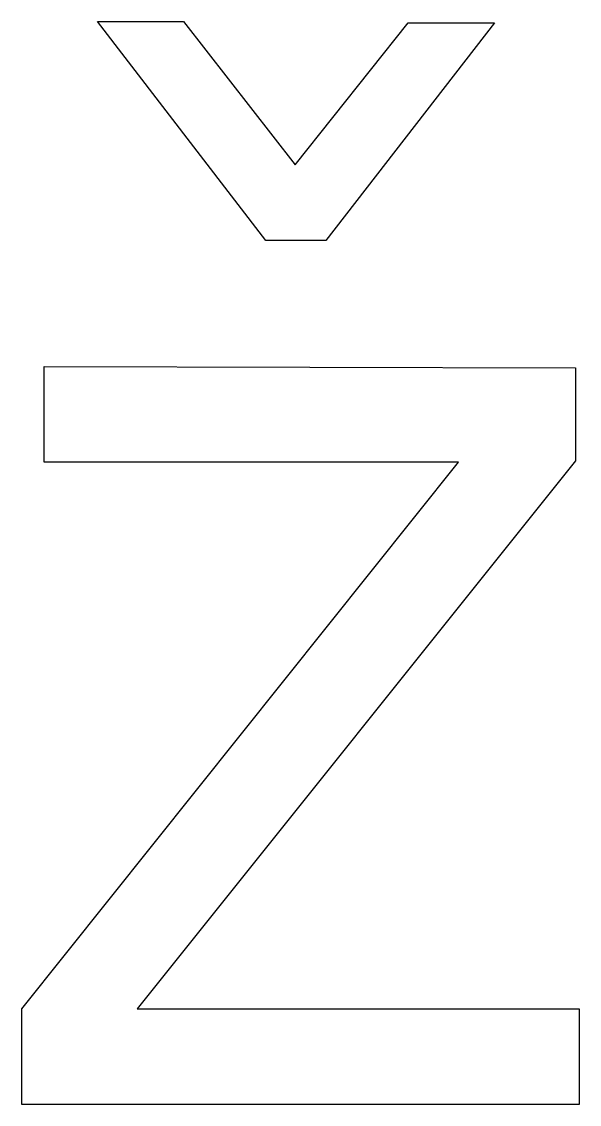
# Model space of a CAD drawing. Extents: x 0.8 to 6.6, y 0 to 11.3.
import ezdxf

# ---------------------------------------------------------------- set-up
doc = ezdxf.new("R2010")
doc.units = 0
doc.layers.get('0').update_dxf_attribs({"linetype": 'CONTINUOUS'})

msp = doc.modelspace()

# ---------------------------------------------------------------- linework, layer by layer
at = {"color": 0}
for p, q in [((3.31944, 9.04167), (1.55556, 11.3333)), ((1.55556, 11.3333), (2.45833, 11.3333)), ((2.45833, 11.3333), (3.625, 9.83333)), ((3.625, 9.83333), (4.80556, 11.3194)), ((5.70833, 11.3194), (3.94444, 9.04167)), ((4.80556, 11.3194), (5.70833, 11.3194)), ((3.94444, 9.04167), (3.31944, 9.04167)), ((1, 6.72222), (1, 7.72222)), ((1, 7.72222), (6.55556, 7.70833)), ((6.55556, 7.70833), (6.55556, 6.73611)), ((0.763889, 1), (5.33333, 6.72222)), ((5.33333, 6.72222), (1, 6.72222)), ((6.55556, 6.73611), (1.97222, 1)), ((0.763889, 0), (0.763889, 1)), ((1.97222, 1), (6.59722, 1)), ((6.59722, 1), (6.59722, 0)), ((6.59722, 0), (0.763889, 0))]:
    msp.add_line(p, q, dxfattribs=at)

doc.saveas('drawing.dxf')
